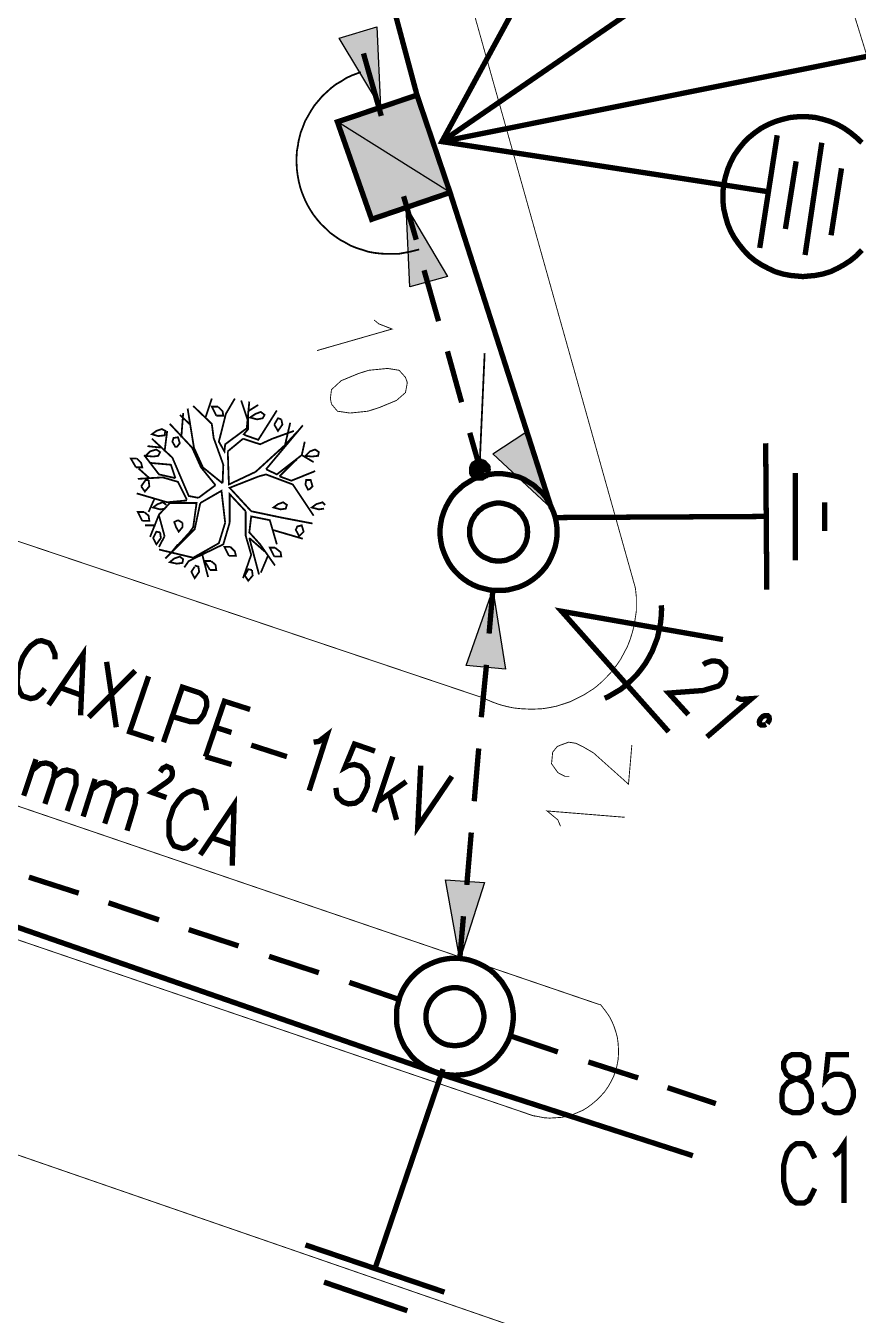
# Model space of a CAD drawing. Header units: millimetres. Extents: x 7 to 427, y 16 to 313.
# Drawn here: x 148.9 to 188.4, y 144.2 to 205.4 of the extents above; entities that cross this region are included whole.
import ezdxf

# ---------------------------------------------------------------- set-up
doc = ezdxf.new("R2010")
doc.units = ezdxf.units.MM
doc.layers.add('H', color=7, linetype='Continuous')
doc.layers.add('P', color=7, linetype='Continuous')

msp = doc.modelspace()

# ---------------------------------------------------------------- hatches: boundary and pattern name
at = {"layer": 'H', "linetype": 'Continuous'}
for points in [[(165.735, 201.507), (163.777, 204.77), (165.559, 205.317), (165.735, 201.507)], [(169.033, 197.45), (165.312, 196.18), (163.707, 200.783), (167.464, 202.053), (169.033, 197.45)], [(167.128, 192.952), (166.952, 196.762), (168.91, 193.463), (167.128, 192.952)], [(173.867, 182.457), (171.062, 185.032), (172.597, 186.055), (173.867, 182.457)], [(170.18, 184.697), (170.268, 184.75), (170.568, 184.75), (170.568, 184.697), (170.18, 184.697)], [(170.268, 184.75), (170.356, 184.785), (170.568, 184.785), (170.568, 184.75), (170.268, 184.75)], [(170.568, 184.75), (170.568, 184.785), (170.603, 184.75), (170.568, 184.75)], [(170.568, 184.697), (170.568, 184.75), (170.639, 184.75), (170.727, 184.697), (170.568, 184.697)], [(169.968, 184.415), (170.004, 184.485), (170.48, 184.485), (170.48, 184.415), (169.968, 184.415)], [(169.968, 184.326), (169.968, 184.415), (170.48, 184.415), (170.427, 184.326), (169.968, 184.326)], [(169.968, 184.273), (169.968, 184.326), (170.427, 184.326), (170.427, 184.273), (169.968, 184.273)], [(169.968, 184.238), (169.968, 184.273), (170.938, 184.273), (170.938, 184.238), (169.968, 184.238)], [(169.968, 184.185), (169.968, 184.238), (170.938, 184.238), (170.938, 184.185), (169.968, 184.185)], [(169.968, 184.115), (169.968, 184.185), (170.938, 184.185), (170.903, 184.115), (169.968, 184.115)], [(170.004, 184.062), (169.968, 184.115), (170.903, 184.115), (170.903, 184.062), (170.004, 184.062)], [(170.004, 184.538), (170.057, 184.573), (170.515, 184.573), (170.48, 184.538), (170.004, 184.538)], [(170.004, 184.485), (170.004, 184.538), (170.48, 184.538), (170.48, 184.485), (170.004, 184.485)], [(170.057, 184.573), (170.092, 184.662), (170.515, 184.662), (170.515, 184.573), (170.057, 184.573)], [(170.092, 184.662), (170.18, 184.697), (170.568, 184.697), (170.515, 184.662), (170.092, 184.662)], [(170.427, 184.326), (170.48, 184.362), (170.938, 184.362), (170.938, 184.326), (170.427, 184.326)], [(170.427, 184.273), (170.427, 184.326), (170.938, 184.273), (170.427, 184.273)], [(170.938, 184.273), (170.427, 184.326), (170.938, 184.326), (170.938, 184.273)], [(170.48, 184.538), (170.515, 184.573), (170.85, 184.573), (170.85, 184.538), (170.48, 184.538)], [(170.48, 184.45), (170.48, 184.538), (170.903, 184.538), (170.938, 184.45), (170.48, 184.45)], [(170.48, 184.362), (170.48, 184.45), (170.938, 184.45), (170.938, 184.362), (170.48, 184.362)], [(170.515, 184.662), (170.568, 184.697), (170.727, 184.697), (170.78, 184.662), (170.515, 184.662)], [(170.515, 184.573), (170.515, 184.662), (170.78, 184.662), (170.85, 184.573), (170.515, 184.573)], [(170.004, 184.027), (170.004, 184.062), (170.903, 184.062), (170.85, 184.027), (170.004, 184.027)], [(170.057, 183.974), (170.004, 184.027), (170.85, 184.027), (170.85, 183.974), (170.057, 183.974)], [(170.092, 183.938), (170.057, 183.974), (170.85, 183.974), (170.815, 183.938), (170.092, 183.938)], [(170.127, 183.903), (170.127, 183.938), (170.78, 183.938), (170.727, 183.903), (170.127, 183.903)], [(170.18, 183.85), (170.127, 183.903), (170.727, 183.903), (170.692, 183.85), (170.18, 183.85)], [(170.303, 183.815), (170.215, 183.85), (170.639, 183.85), (170.603, 183.815), (170.303, 183.815)], [(171.662, 174.837), (169.792, 175.013), (171.062, 178.611), (171.662, 174.837)], [(169.51, 161.078), (168.822, 164.853), (170.692, 164.712), (169.51, 161.078)]]:
    msp.add_hatch(color=256, dxfattribs=at).paths.add_polyline_path(points)

# ---------------------------------------------------------------- linework, layer by layer
at = {"layer": 'P'}
for points, const_width in [([(164.924, 281.023), (201.842, 161.89)], 0.042), ([(150.23, 276.913), (177.8, 178.788)], 0.042), ([(167.464, 202.071), (156.281, 243.805)], 0.254), ([(184.15, 197.485), (168.645, 199.866), (176.389, 214.083)], 0.254), ([(168.645, 199.866), (181.01, 208.368)], 0.254), ([(190.571, 204.258), (188.718, 203.888), (168.645, 199.866)], 0.254), ([(165.77, 201.083), (164.924, 204.047)], 0.254), ([(82.797, 203.041), (170.55, 173.496)], 0.042), ([(164.8, 203.165), (164.659, 203.112), (164.377, 203.006), (164.112, 202.883), (163.865, 202.724), (163.618, 202.583), (163.389, 202.406), (163.177, 202.212), (162.966, 202.018), (162.789, 201.807), (162.595, 201.577), (162.437, 201.33), (162.295, 201.083), (162.154, 200.836), (162.048, 200.554), (161.943, 200.29), (161.872, 200.007), (161.837, 199.849), (161.819, 199.708), (161.766, 199.425), (161.749, 199.125), (161.749, 198.843), (161.766, 198.543), (161.802, 198.261), (161.854, 197.979), (161.925, 197.697), (162.013, 197.432), (162.119, 197.168), (162.243, 196.903), (162.384, 196.656), (162.542, 196.409), (162.719, 196.18), (162.913, 195.95), (163.124, 195.756), (163.23, 195.651), (163.336, 195.545), (163.583, 195.368), (163.812, 195.21), (164.077, 195.068), (164.324, 194.927), (164.588, 194.822), (164.871, 194.733), (165.135, 194.645), (165.418, 194.592), (165.717, 194.557), (166, 194.539), (166.282, 194.539), (166.582, 194.539), (166.864, 194.592), (167.146, 194.645), (167.428, 194.716), (167.569, 194.751)], 0.085), ([(169.033, 197.45), (165.312, 196.18), (163.689, 200.801), (167.464, 202.071), (169.033, 197.45)], 0.254), ([(188.577, 199.813), (188.313, 200.06), (188.031, 200.29), (187.731, 200.501), (187.413, 200.678), (187.078, 200.819), (186.725, 200.925), (186.355, 201.013), (185.967, 201.048), (185.773, 201.048), (185.579, 201.048), (185.191, 201.013), (184.82, 200.925), (184.468, 200.819), (184.132, 200.678), (183.797, 200.501), (183.497, 200.29), (183.215, 200.06), (182.968, 199.813), (182.739, 199.531), (182.527, 199.231), (182.351, 198.896), (182.21, 198.561), (182.104, 198.208), (182.016, 197.838), (181.98, 197.45), (181.98, 197.256), (181.98, 197.062), (182.016, 196.691), (182.104, 196.321), (182.21, 195.95), (182.351, 195.615), (182.527, 195.298), (182.739, 194.998), (182.968, 194.716), (183.215, 194.451), (183.497, 194.222), (183.797, 194.028), (184.132, 193.851), (184.468, 193.693), (184.82, 193.587), (185.191, 193.516), (185.579, 193.481), (185.773, 193.463), (185.967, 193.481), (186.355, 193.516), (186.725, 193.587), (187.078, 193.693), (187.413, 193.851), (187.731, 194.028), (188.031, 194.222), (188.313, 194.451), (188.577, 194.716)], 0.254), ([(183.727, 194.822), (184.556, 200.166)], 0.254), ([(185.879, 194.486), (186.672, 199.813)], 0.254), ([(184.944, 195.721), (185.455, 198.931)], 0.254), ([(187.113, 195.421), (187.607, 198.596)], 0.254), ([(173.849, 182.457), (169.033, 197.45)], 0.254), ([(167.428, 195.21), (166.829, 197.273)], 0.254), ([(168.487, 191.347), (167.799, 193.763)], 0.254), ([(78.475, 192.246), (176.142, 158.926)], 0.042), ([(165.435, 191.4), (165.647, 191.223), (166.282, 190.976), (162.719, 189.953)], 0.042), ([(169.58, 187.501), (168.91, 189.918)], 0.254), ([(170.674, 189.83), (170.427, 184.291)], 0.085), ([(166.917, 188.683), (166.617, 189.018), (166.07, 189.107), (165.171, 189.018), (164.677, 188.86), (163.865, 188.524), (163.407, 188.101), (163.354, 187.678), (163.407, 187.413), (163.689, 187.078), (164.289, 186.99), (165.135, 187.078), (165.682, 187.254), (166.493, 187.59), (166.917, 187.96), (167.005, 188.436), (166.917, 188.683)], 0.042), ([(157.304, 184.415), (156.88, 185.349), (156.58, 187.202)], 0.085), ([(158.274, 184.538), (157.815, 185.808), (157.727, 186.478), (156.845, 187.325)], 0.085), ([(157.427, 186.778), (157.727, 187.678)], 0.085), ([(158.027, 187.29), (157.727, 187.29), (157.939, 186.866)], 0.085), ([(157.939, 186.866), (158.274, 186.866), (158.238, 187.078), (158.027, 187.29)], 0.085), ([(159.508, 187.537), (159.385, 186.267), (158.362, 185.508), (158.327, 185.173), (158.062, 185.632), (158.397, 186.955), (158.821, 187.678)], 0.085), ([(159.42, 186.69), (159.12, 187.59)], 0.085), ([(159.332, 185.932), (159.932, 185.72), (160.814, 187.113)], 0.085), ([(159.456, 187.078), (159.932, 187.378)], 0.085), ([(76.535, 186.567), (173.055, 153.635)], 0.042), ([(156.704, 186.443), (156.21, 186.902)], 0.085), ([(156.281, 185.843), (156.369, 186.99)], 0.085), ([(159.332, 185.932), (159.244, 185.984), (159.456, 186.231), (159.456, 187.043)], 0.085), ([(160.232, 186.902), (160.055, 187.043), (159.808, 186.955), (159.544, 186.778), (159.879, 186.69), (160.143, 186.743), (160.232, 186.902)], 0.085), ([(159.808, 184.203), (161.202, 185.473), (161.449, 186.531)], 0.085), ([(161.025, 186.69), (160.867, 186.743), (160.69, 186.443)], 0.085), ([(160.69, 186.443), (160.867, 186.143), (161.078, 186.443), (161.025, 186.69)], 0.085), ([(155.522, 186.143), (155.363, 186.231), (155.099, 186.143), (154.887, 185.984), (155.187, 185.896), (155.487, 185.932), (155.522, 186.143)], 0.085), ([(155.487, 185.173), (155.61, 186.143)], 0.085), ([(157.215, 184.415), (156.792, 185.349), (155.734, 186.478)], 0.085), ([(159.209, 185.773), (160.02, 185.508), (160.602, 185.773), (161.625, 186.143)], 0.085), ([(162.048, 186.408), (160.302, 184.326)], 0.085), ([(161.202, 185.473), (161.784, 186.108)], 0.085), ([(170.55, 184.027), (169.968, 186.055)], 0.254), ([(155.363, 185.349), (154.675, 185.42)], 0.085), ([(157.092, 182.968), (156.633, 183.056), (155.857, 184.873), (154.887, 185.773)], 0.085), ([(155.857, 185.632), (155.998, 185.385), (156.069, 185.385), (156.21, 185.561), (156.122, 185.843), (155.91, 185.808), (155.857, 185.632)], 0.085), ([(158.485, 185.173), (159.209, 185.773)], 0.085), ([(160.302, 184.326), (160.814, 184.079), (161.996, 184.997), (162.137, 185.632)], 0.085), ([(184.009, 185.561), (184.062, 178.611)], 0.254), ([(154.164, 184.838), (153.882, 184.838), (154.129, 184.415)], 0.085), ([(154.129, 184.415), (154.428, 184.415), (154.376, 184.626), (154.164, 184.838)], 0.085), ([(155.998, 183.903), (155.222, 184.079), (154.517, 184.997)], 0.085), ([(155.275, 185.138), (155.099, 185.261), (154.799, 185.173), (154.587, 184.961), (154.94, 184.926), (155.187, 184.961), (155.275, 185.138)], 0.085), ([(159.808, 184.203), (158.538, 183.603), (158.485, 185.173)], 0.085), ([(160.937, 183.991), (161.749, 184.785)], 0.085), ([(161.996, 184.997), (162.56, 184.662)], 0.085), ([(162.807, 185.138), (162.631, 185.261), (162.384, 185.173), (162.172, 184.961), (162.472, 184.926), (162.772, 184.961), (162.807, 185.138)], 0.085), ([(154.764, 183.903), (154.252, 184.362)], 0.085), ([(154.799, 184.626), (155.787, 184.538), (155.998, 183.903)], 0.085), ([(157.903, 183.568), (157.215, 184.415)], 0.085), ([(158.238, 183.656), (157.304, 184.415)], 0.085), ([(158.238, 183.656), (158.274, 184.538)], 0.085), ([(159.967, 183.991), (160.302, 184.079), (161.572, 183.603), (162.56, 182.122)], 0.085), ([(160.937, 183.991), (161.502, 183.78), (162.631, 184.238)], 0.085), ([(174.113, 181.345), (174.113, 181.487), (174.078, 181.769), (174.025, 182.033), (173.937, 182.298), (173.831, 182.545), (173.708, 182.774), (173.567, 183.003), (173.39, 183.215), (173.196, 183.392), (173.002, 183.568), (172.773, 183.709), (172.544, 183.85), (172.297, 183.956), (172.032, 184.027), (171.75, 184.079), (171.485, 184.115), (171.344, 184.115), (171.185, 184.115), (170.921, 184.079), (170.639, 184.027), (170.374, 183.956), (170.127, 183.85), (169.898, 183.709), (169.668, 183.568), (169.474, 183.392), (169.28, 183.215), (169.104, 183.003), (168.963, 182.774), (168.839, 182.545), (168.734, 182.298), (168.645, 182.033), (168.593, 181.769), (168.557, 181.487), (168.557, 181.345), (168.557, 181.204), (168.593, 180.922), (168.645, 180.658), (168.734, 180.393), (168.839, 180.146), (168.963, 179.899), (169.104, 179.687), (169.28, 179.476), (169.474, 179.282), (169.668, 179.123), (169.898, 178.964), (170.127, 178.841), (170.374, 178.735), (170.639, 178.664), (170.921, 178.594), (171.185, 178.576), (171.344, 178.576), (171.485, 178.576), (171.75, 178.594), (172.032, 178.664), (172.297, 178.735), (172.544, 178.841), (172.773, 178.964), (173.002, 179.123), (173.196, 179.282), (173.39, 179.476), (173.567, 179.687), (173.708, 179.899), (173.831, 180.146), (173.937, 180.393), (174.025, 180.658), (174.078, 180.922), (174.113, 181.204), (174.113, 181.345)], 0.254), ([(185.42, 184.15), (185.42, 180.005)], 0.254), ([(156.545, 182.88), (156.122, 183.727), (155.399, 183.938), (154.217, 183.868)], 0.085), ([(154.376, 183.515), (154.552, 183.268), (154.764, 183.515), (154.728, 183.815)], 0.085), ([(154.728, 183.815), (154.587, 183.815), (154.376, 183.515)], 0.085), ([(157.092, 182.968), (157.903, 183.568)], 0.085), ([(159.597, 182.333), (158.574, 183.444), (159.967, 183.991)], 0.085), ([(162.172, 183.603), (162.295, 183.356), (162.384, 183.392), (162.507, 183.515), (162.419, 183.815), (162.207, 183.815), (162.172, 183.603)], 0.085), ([(156.545, 182.845), (155.61, 182.757), (154.164, 183.18)], 0.085), ([(155.011, 182.933), (154.728, 182.298)], 0.085), ([(157.18, 182.721), (158.186, 183.303), (158.362, 181.786)], 0.085), ([(158.574, 181.786), (158.574, 183.145), (159.332, 182.333)], 0.085), ([(186.813, 182.757), (186.813, 181.398)], 0.254), ([(154.517, 182.298), (154.217, 182.298), (154.428, 181.875)], 0.085), ([(154.428, 181.875), (154.764, 181.875), (154.728, 182.122), (154.517, 182.298)], 0.085), ([(155.734, 182.721), (155.222, 182.174), (154.799, 181.116)], 0.085), ([(155.575, 182.633), (155.399, 182.757), (155.152, 182.668), (154.94, 182.51), (155.275, 182.421), (155.522, 182.457)], 0.085), ([(157.18, 182.721), (156.916, 181.487), (155.522, 180.093)], 0.085), ([(156.88, 182.721), (155.734, 182.721)], 0.085), ([(156.88, 182.721), (157.004, 182.721), (156.845, 181.575), (156.669, 181.328), (156.122, 180.728)], 0.085), ([(159.332, 182.333), (159.332, 181.187), (159.597, 180.269), (159.209, 179.158)], 0.085), ([(159.597, 182.333), (161.025, 182.033)], 0.085), ([(161.29, 182.633), (161.114, 182.757), (160.867, 182.668), (160.655, 182.51), (160.99, 182.421), (161.237, 182.457), (161.29, 182.633)], 0.085), ([(163.107, 182.633), (162.983, 182.757), (162.683, 182.668), (162.472, 182.51), (162.807, 182.421), (163.054, 182.457)], 0.085), ([(172.72, 181.345), (172.702, 181.416), (172.702, 181.557), (172.667, 181.681), (172.632, 181.822), (172.579, 181.945), (172.508, 182.051), (172.438, 182.174), (172.35, 182.263), (172.261, 182.368), (172.156, 182.439), (172.05, 182.527), (171.926, 182.58), (171.803, 182.633), (171.679, 182.668), (171.538, 182.704), (171.415, 182.721), (171.344, 182.721), (171.256, 182.721), (171.133, 182.704), (170.991, 182.668), (170.868, 182.633), (170.744, 182.58), (170.621, 182.527), (170.515, 182.439), (170.409, 182.368), (170.321, 182.263), (170.233, 182.174), (170.162, 182.051), (170.092, 181.945), (170.039, 181.822), (170.004, 181.681), (169.968, 181.557), (169.968, 181.416), (169.968, 181.345), (169.968, 181.275), (169.968, 181.134), (170.004, 180.993), (170.039, 180.869), (170.092, 180.746), (170.162, 180.622), (170.233, 180.516), (170.321, 180.411), (170.409, 180.322), (170.515, 180.234), (170.621, 180.164), (170.744, 180.111), (170.868, 180.058), (170.991, 180.005), (171.133, 179.987), (171.256, 179.97), (171.344, 179.97), (171.415, 179.97), (171.538, 179.987), (171.679, 180.005), (171.803, 180.058), (171.926, 180.111), (172.05, 180.164), (172.156, 180.234), (172.261, 180.322), (172.35, 180.411), (172.438, 180.516), (172.508, 180.622), (172.579, 180.746), (172.632, 180.869), (172.667, 180.993), (172.702, 181.134), (172.702, 181.275), (172.72, 181.345)], 0.254), ([(155.063, 181.663), (154.552, 181.663)], 0.085), ([(155.222, 182.122), (155.487, 181.151)], 0.085), ([(158.362, 181.786), (158.062, 180.816), (156.845, 180.128), (155.222, 180.516)], 0.085), ([(156.333, 181.786), (156.333, 181.575), (156.157, 181.363), (156.034, 181.575), (155.945, 181.822), (156.122, 181.91)], 0.085), ([(156.122, 181.91), (156.333, 181.786)], 0.085), ([(158.574, 181.786), (158.274, 180.763), (156.633, 179.97), (156.422, 179.67)], 0.085), ([(160.726, 179.758), (160.02, 180.763), (159.508, 181.328), (159.597, 182.086), (160.479, 181.91), (160.814, 180.763)], 0.085), ([(161.025, 182.033), (162.507, 181.751)], 0.085), ([(161.713, 181.451), (161.872, 181.151), (162.084, 181.363), (161.996, 181.663), (161.784, 181.61), (161.713, 181.451)], 0.085), ([(173.99, 182.033), (184.009, 182.086)], 0.254), ([(155.275, 181.328), (155.099, 181.363), (154.94, 181.063)], 0.085), ([(154.94, 181.063), (155.099, 180.763), (155.31, 181.063), (155.275, 181.328)], 0.085), ([(155.487, 181.151), (155.222, 180.64)], 0.085), ([(159.508, 181.063), (159.967, 179.335)], 0.085), ([(159.508, 181.063), (160.232, 180.428)], 0.085), ([(160.602, 181.451), (162.048, 181.028)], 0.085), ([(156.122, 180.763), (155.822, 180.393)], 0.085), ([(158.609, 180.64), (158.327, 180.64), (158.538, 180.217)], 0.085), ([(158.538, 180.217), (158.873, 180.217), (158.821, 180.428), (158.609, 180.64)], 0.085), ([(160.726, 180.605), (160.479, 180.605), (160.69, 180.181)], 0.085), ([(160.69, 180.181), (161.025, 180.181), (160.99, 180.393), (160.726, 180.605)], 0.085), ([(156.369, 180.058), (156.21, 180.181), (155.945, 180.093), (155.734, 179.917), (156.069, 179.846), (156.333, 179.881), (156.369, 180.058)], 0.085), ([(157.268, 180.305), (157.551, 179.211)], 0.085), ([(157.692, 179.97), (157.392, 179.97), (157.639, 179.546)], 0.085), ([(157.639, 179.546), (157.939, 179.546), (157.903, 179.793), (157.692, 179.97)], 0.085), ([(160.39, 180.217), (160.055, 179.423)], 0.085), ([(156.916, 179.705), (156.757, 179.458), (156.916, 179.158), (157.127, 179.458), (157.092, 179.705), (156.916, 179.758)], 0.085), ([(159.632, 179.546), (159.456, 179.582), (159.297, 179.282)], 0.085), ([(159.297, 179.282), (159.456, 179.035), (159.667, 179.282), (159.632, 179.546)], 0.085), ([(170.55, 173.496), (170.709, 173.426), (171.044, 173.284), (171.379, 173.161), (171.715, 173.073), (172.05, 173.002), (172.385, 172.967), (172.738, 172.949), (173.073, 172.949), (173.426, 172.967), (173.761, 173.02), (174.096, 173.09), (174.431, 173.196), (174.748, 173.302), (175.066, 173.461), (175.383, 173.62), (175.683, 173.814), (175.824, 173.902), (175.966, 174.008), (176.23, 174.237), (176.477, 174.484), (176.724, 174.748), (176.936, 175.031), (177.13, 175.313), (177.288, 175.613), (177.447, 175.913), (177.571, 176.23), (177.677, 176.565), (177.765, 176.9), (177.818, 177.236), (177.871, 177.588), (177.871, 177.923), (177.871, 178.276), (177.835, 178.629), (177.8, 178.805)], 0.042), ([(170.886, 176.53), (171.062, 178.576)], 0.254), ([(176.371, 173.461), (176.53, 173.531), (176.83, 173.708), (177.13, 173.884), (177.394, 174.096), (177.641, 174.325), (177.888, 174.572), (178.1, 174.837), (178.294, 175.101), (178.47, 175.401), (178.629, 175.701), (178.753, 176.018), (178.876, 176.336), (178.947, 176.671), (179.017, 177.006), (179.052, 177.341), (179.07, 177.694), (179.052, 177.871)], 0.254), ([(73.995, 177.553), (223.344, 125.942)], 0.042), ([(179.405, 171.873), (174.325, 177.588), (181.98, 176.248)], 0.254), ([(150.283, 175.313), (150.283, 175.56), (150.142, 175.895), (150.019, 176.071), (149.648, 176.195), (149.437, 176.16), (149.137, 175.948), (148.96, 175.736), (148.749, 175.401), (148.537, 174.766), (148.502, 174.343), (148.502, 174.078), (148.625, 173.743), (148.749, 173.567), (149.137, 173.443), (149.384, 173.496), (149.648, 173.708), (149.807, 173.919)], 0.254), ([(149.983, 173.143), (151.624, 175.56), (151.5, 172.649)], 0.254), ([(152.735, 175.189), (153.194, 172.085)], 0.254), ([(170.515, 172.561), (170.762, 175.048)], 0.254), ([(181.046, 175.048), (181.169, 175.137), (181.434, 175.225), (181.61, 175.225), (181.822, 175.189), (182.104, 174.89), (182.104, 174.625), (182.069, 174.466), (181.945, 174.202), (181.769, 174.043), (181.469, 173.955), (181.046, 173.831), (179.405, 173.708), (180.34, 172.685)], 0.254), ([(154.093, 174.766), (151.888, 172.561)], 0.254), ([(154.728, 174.502), (153.829, 171.873), (154.975, 171.503)], 0.254), ([(150.566, 173.955), (151.5, 173.62)], 0.254), ([(155.434, 171.379), (156.333, 173.99), (157.18, 173.708), (157.427, 173.496), (157.48, 173.32), (157.48, 173.073), (157.339, 172.685), (157.18, 172.473), (157.057, 172.35), (156.704, 172.35), (155.857, 172.597)], 0.254), ([(157.427, 170.692), (158.327, 173.32), (159.544, 172.932)], 0.254), ([(182.615, 173.496), (182.827, 173.408), (183.339, 173.443), (181.222, 171.626)], 0.254), ([(184.079, 172.261), (184.168, 172.403), (184.185, 172.473), (184.168, 172.579), (184.115, 172.632), (183.956, 172.632), (183.868, 172.597), (183.78, 172.508), (183.727, 172.42), (183.709, 172.35), (183.727, 172.244), (183.797, 172.191), (183.938, 172.191), (184.027, 172.226)], 0.254), ([(157.903, 172.085), (158.662, 171.838)], 0.254), ([(162.56, 171.379), (162.807, 171.415), (163.195, 171.715), (162.348, 169.086)], 0.254), ([(159.597, 171.238), (161.29, 170.692)], 0.254), ([(165.47, 170.956), (164.5, 171.291), (164.042, 170.18), (164.2, 170.268), (164.5, 170.321), (164.8, 170.233), (165.047, 169.968), (165.135, 169.686), (165.1, 169.263), (165.012, 169.051), (164.8, 168.663), (164.536, 168.487), (164.2, 168.451), (163.953, 168.54), (163.689, 168.787), (163.654, 168.91), (163.618, 169.21)], 0.254), ([(174.696, 169.757), (174.484, 169.757), (174.149, 169.933), (174.025, 170.109), (173.849, 170.356), (173.902, 170.903), (174.113, 171.168), (174.272, 171.238), (174.66, 171.379), (174.995, 171.327), (175.331, 171.168), (175.842, 170.868), (177.5, 169.386), (177.659, 171.238)], 0.042), ([(149.384, 170.568), (148.802, 168.839)], 0.254), ([(157.427, 170.692), (158.662, 170.321)], 0.254), ([(166.317, 170.692), (165.435, 168.063)], 0.254), ([(170.18, 168.575), (170.392, 171.08)], 0.254), ([(149.225, 170.057), (149.595, 170.356), (149.86, 170.392), (150.107, 170.321), (150.283, 170.145), (150.23, 169.721), (149.807, 168.451)], 0.254), ([(150.23, 169.721), (150.654, 170.021), (150.865, 170.057), (151.165, 169.968), (151.289, 169.81), (151.289, 169.386), (150.865, 168.116)], 0.254), ([(155.275, 169.968), (155.399, 170.145), (155.487, 170.18), (155.575, 170.233), (155.787, 170.145), (155.822, 170.057), (155.857, 169.968), (155.857, 169.845), (155.822, 169.721), (155.734, 169.598), (155.575, 169.474), (154.887, 168.998), (155.575, 168.751)], 0.254), ([(167.64, 170.268), (167.499, 167.358), (169.122, 169.757)], 0.254), ([(152.188, 169.633), (151.624, 167.852)], 0.254), ([(152.012, 169.122), (152.435, 169.422), (152.682, 169.474), (152.947, 169.386), (153.106, 169.21), (153.07, 168.787), (152.647, 167.517)], 0.254), ([(166.952, 169.51), (165.594, 168.54)], 0.254), ([(153.07, 168.787), (153.494, 169.086), (153.705, 169.122), (154.005, 169.051), (154.129, 168.875), (154.093, 168.451), (153.705, 167.181)], 0.254), ([(157.48, 168.152), (157.427, 168.451), (157.339, 168.787), (157.215, 168.963), (156.845, 169.086), (156.58, 168.998), (156.333, 168.839), (156.157, 168.628), (155.91, 168.275), (155.698, 167.64), (155.698, 167.217), (155.698, 166.934), (155.822, 166.635), (155.945, 166.458), (156.333, 166.335), (156.545, 166.37), (156.845, 166.582), (157.004, 166.793)], 0.254), ([(157.18, 166.035), (158.785, 168.416), (158.697, 165.523)], 0.254), ([(166.158, 168.91), (166.493, 167.693)], 0.254), ([(180.552, 151.765), (168.487, 155.663), (133.385, 167.852)], 0.254), ([(174.272, 167.393), (174.149, 167.693), (173.637, 168.116), (177.324, 167.816)], 0.042), ([(157.727, 166.846), (158.697, 166.511)], 0.254), ([(169.827, 164.606), (170.039, 167.093)], 0.254), ([(151.412, 164.218), (149.049, 164.977)], 0.254), ([(155.222, 162.948), (152.823, 163.759)], 0.254), ([(169.492, 161.078), (169.668, 163.124)], 0.254), ([(158.997, 161.713), (156.633, 162.489)], 0.254), ([(162.807, 160.443), (160.443, 161.219)], 0.254), ([(172.032, 158.362), (172.032, 158.503), (171.997, 158.785), (171.944, 159.05), (171.873, 159.314), (171.768, 159.561), (171.626, 159.791), (171.485, 160.02), (171.309, 160.214), (171.133, 160.408), (170.921, 160.584), (170.692, 160.726), (170.462, 160.849), (170.215, 160.955), (169.951, 161.043), (169.686, 161.096), (169.404, 161.131), (169.263, 161.131), (169.122, 161.131), (168.839, 161.096), (168.575, 161.043), (168.31, 160.955), (168.063, 160.849), (167.816, 160.726), (167.605, 160.584), (167.393, 160.408), (167.199, 160.214), (167.04, 160.02), (166.882, 159.791), (166.758, 159.561), (166.652, 159.314), (166.582, 159.05), (166.511, 158.785), (166.493, 158.503), (166.493, 158.362), (166.493, 158.221), (166.511, 157.939), (166.582, 157.656), (166.652, 157.409), (166.758, 157.163), (166.882, 156.916), (167.04, 156.704), (167.199, 156.492), (167.393, 156.298), (167.605, 156.139), (167.816, 155.981), (168.063, 155.857), (168.31, 155.751), (168.575, 155.663), (168.839, 155.61), (169.122, 155.593), (169.263, 155.575), (169.404, 155.593), (169.686, 155.61), (169.951, 155.663), (170.215, 155.751), (170.462, 155.857), (170.692, 155.981), (170.921, 156.139), (171.133, 156.298), (171.309, 156.492), (171.485, 156.704), (171.626, 156.916), (171.768, 157.163), (171.873, 157.409), (171.944, 157.656), (171.997, 157.939), (172.032, 158.221), (172.032, 158.362)], 0.254), ([(166.617, 159.173), (164.253, 159.985)], 0.254), ([(170.639, 158.362), (170.639, 158.433), (170.621, 158.574), (170.586, 158.697), (170.55, 158.838), (170.498, 158.962), (170.445, 159.068), (170.356, 159.173), (170.286, 159.279), (170.18, 159.367), (170.092, 159.456), (169.968, 159.526), (169.863, 159.597), (169.739, 159.65), (169.598, 159.685), (169.474, 159.72), (169.333, 159.738), (169.263, 159.738), (169.192, 159.738), (169.051, 159.72), (168.91, 159.685), (168.787, 159.65), (168.663, 159.597), (168.54, 159.526), (168.434, 159.456), (168.328, 159.367), (168.24, 159.279), (168.152, 159.173), (168.081, 159.068), (168.028, 158.962), (167.975, 158.838), (167.922, 158.697), (167.905, 158.574), (167.887, 158.433), (167.887, 158.362), (167.887, 158.291), (167.905, 158.15), (167.922, 158.009), (167.975, 157.886), (168.028, 157.762), (168.081, 157.639), (168.152, 157.533), (168.24, 157.427), (168.328, 157.339), (168.434, 157.251), (168.54, 157.18), (168.663, 157.11), (168.787, 157.057), (168.91, 157.021), (169.051, 157.004), (169.192, 156.986), (169.263, 156.986), (169.333, 156.986), (169.474, 157.004), (169.598, 157.021), (169.739, 157.057), (169.863, 157.11), (169.968, 157.18), (170.092, 157.251), (170.18, 157.339), (170.286, 157.427), (170.356, 157.533), (170.445, 157.639), (170.498, 157.762), (170.55, 157.886), (170.586, 158.009), (170.621, 158.15), (170.639, 158.291), (170.639, 158.362)], 0.254), ([(172.561, 153.811), (172.685, 153.758), (172.949, 153.67), (173.232, 153.617), (173.496, 153.564), (173.761, 153.547), (174.043, 153.564), (174.308, 153.582), (174.572, 153.635), (174.819, 153.705), (175.084, 153.811), (175.331, 153.917), (175.56, 154.058), (175.772, 154.217), (175.983, 154.393), (176.177, 154.587), (176.371, 154.799), (176.442, 154.905), (176.53, 155.028), (176.671, 155.275), (176.795, 155.522), (176.883, 155.787), (176.953, 156.034), (177.006, 156.316), (177.024, 156.58), (177.024, 156.845), (177.006, 157.11), (176.971, 157.374), (176.9, 157.639), (176.812, 157.903), (176.706, 158.15), (176.583, 158.38), (176.424, 158.609), (176.248, 158.838), (176.16, 158.944)], 0.042), ([(171.909, 157.445), (174.149, 156.686)], 0.254), ([(185.279, 156.563), (184.997, 156.422), (184.856, 156.175), (184.856, 155.928), (184.997, 155.628), (185.155, 155.504), (185.579, 155.363), (185.879, 155.24), (186.055, 154.993), (186.178, 154.693), (186.178, 154.305), (186.055, 154.058), (185.967, 153.935), (185.667, 153.811), (185.279, 153.811), (184.997, 153.935), (184.856, 154.058), (184.785, 154.305), (184.785, 154.693), (184.856, 154.993), (185.067, 155.24), (185.367, 155.363), (185.755, 155.504), (185.967, 155.628), (186.055, 155.928), (186.055, 156.175), (185.967, 156.422), (185.667, 156.563), (185.279, 156.563)], 0.254), ([(187.96, 156.563), (186.972, 156.563), (186.849, 155.363), (186.972, 155.504), (187.272, 155.628), (187.572, 155.628), (187.872, 155.504), (188.031, 155.24), (188.172, 154.869), (188.172, 154.57), (188.031, 154.182), (187.872, 153.935), (187.572, 153.811), (187.272, 153.811), (186.972, 153.935), (186.849, 154.058), (186.761, 154.305)], 0.254), ([(168.698, 155.875), (165.47, 146.403)], 0.254), ([(175.595, 156.21), (177.959, 155.452)], 0.254), ([(179.352, 154.993), (181.645, 154.234)], 0.254), ([(186.337, 151.642), (186.214, 151.906), (186.055, 152.188), (185.843, 152.329), (185.455, 152.329), (185.244, 152.188), (185.032, 151.906), (184.944, 151.642), (184.856, 151.271), (184.856, 150.583), (184.944, 150.213), (185.032, 149.948), (185.244, 149.648), (185.455, 149.525), (185.843, 149.525), (186.055, 149.648), (186.214, 149.948), (186.337, 150.213)], 0.254), ([(187.237, 151.765), (187.448, 151.906), (187.731, 152.329), (187.731, 149.525)], 0.254), ([(168.769, 145.292), (162.172, 147.532)], 0.254), ([(167.005, 144.41), (163.054, 145.768)], 0.254)]:
    msp.add_lwpolyline(points, dxfattribs=dict(at, const_width=const_width))
for points in [[(163.777, 204.77), (165.559, 205.317)], [(165.559, 205.317), (165.735, 201.507)], [(165.735, 201.507), (163.777, 204.77)], [(163.689, 200.801), (167.464, 202.071)], [(167.464, 202.071), (169.033, 197.45)], [(169.033, 197.45), (163.689, 200.801)], [(163.689, 200.801), (165.312, 196.18)], [(169.033, 197.45), (163.689, 200.801)], [(165.312, 196.18), (169.033, 197.45)], [(167.128, 192.969), (166.952, 196.779)], [(166.952, 196.779), (168.91, 193.463)], [(168.91, 193.463), (167.128, 192.969)], [(171.062, 185.05), (172.579, 186.055)], [(172.579, 186.055), (173.849, 182.457)], [(170.092, 184.662), (170.18, 184.714)], [(170.18, 184.714), (170.251, 184.75)], [(170.55, 184.714), (170.18, 184.714)], [(170.55, 184.714), (170.18, 184.714)], [(170.18, 184.714), (170.515, 184.662)], [(170.18, 184.714), (170.515, 184.662)], [(170.251, 184.75), (170.339, 184.785)], [(170.55, 184.75), (170.251, 184.75)], [(170.55, 184.75), (170.251, 184.75)], [(170.251, 184.75), (170.55, 184.714)], [(170.251, 184.75), (170.55, 184.714)], [(170.462, 184.785), (170.339, 184.785)], [(170.339, 184.785), (170.462, 184.785)], [(170.55, 184.785), (170.339, 184.785)], [(170.339, 184.785), (170.55, 184.785)], [(170.55, 184.785), (170.339, 184.785)], [(170.339, 184.785), (170.515, 184.785)], [(170.55, 184.785), (170.339, 184.785)], [(170.339, 184.785), (170.55, 184.75)], [(170.339, 184.785), (170.55, 184.75)], [(170.515, 184.785), (170.55, 184.785)], [(170.515, 184.662), (170.55, 184.714)], [(170.515, 184.662), (170.55, 184.714)], [(170.55, 184.785), (170.55, 184.75)], [(170.55, 184.75), (170.55, 184.785)], [(170.55, 184.75), (170.55, 184.785)], [(170.639, 184.75), (170.55, 184.75)], [(170.55, 184.75), (170.639, 184.75)], [(170.639, 184.75), (170.55, 184.75)], [(170.55, 184.75), (170.603, 184.75)], [(170.55, 184.714), (170.55, 184.75)], [(170.639, 184.75), (170.55, 184.75)], [(170.55, 184.75), (170.727, 184.714)], [(170.55, 184.75), (170.727, 184.714)], [(170.55, 184.714), (170.55, 184.75)], [(170.727, 184.714), (170.55, 184.714)], [(170.727, 184.714), (170.55, 184.714)], [(170.55, 184.714), (170.762, 184.662)], [(170.55, 184.714), (170.762, 184.662)], [(170.603, 184.75), (170.639, 184.75)], [(170.727, 184.714), (170.639, 184.75)], [(170.762, 184.662), (170.727, 184.714)], [(173.849, 182.457), (171.062, 185.05)], [(169.968, 184.415), (170.004, 184.503)], [(170.462, 184.415), (169.968, 184.415)], [(170.462, 184.415), (169.968, 184.415)], [(169.968, 184.415), (170.427, 184.326)], [(169.968, 184.415), (170.427, 184.326)], [(169.968, 184.326), (169.968, 184.415)], [(170.427, 184.326), (169.968, 184.326)], [(170.427, 184.326), (169.968, 184.326)], [(169.968, 184.326), (170.427, 184.291)], [(169.968, 184.326), (170.427, 184.291)], [(169.968, 184.291), (169.968, 184.326)], [(170.427, 184.291), (169.968, 184.291)], [(170.938, 184.291), (169.968, 184.291)], [(169.968, 184.291), (170.938, 184.291)], [(170.938, 184.291), (169.968, 184.291)], [(169.968, 184.291), (170.427, 184.291)], [(170.938, 184.291), (169.968, 184.291)], [(169.968, 184.291), (170.938, 184.238)], [(169.968, 184.291), (170.938, 184.238)], [(169.968, 184.238), (169.968, 184.291)], [(170.938, 184.238), (169.968, 184.238)], [(170.938, 184.238), (169.968, 184.238)], [(169.968, 184.238), (170.938, 184.203)], [(169.968, 184.238), (170.938, 184.203)], [(169.968, 184.203), (169.968, 184.238)], [(170.938, 184.203), (169.968, 184.203)], [(170.938, 184.203), (169.968, 184.203)], [(169.968, 184.203), (170.886, 184.115)], [(169.968, 184.203), (170.886, 184.115)], [(169.968, 184.115), (169.968, 184.203)], [(170.886, 184.115), (169.968, 184.115)], [(170.886, 184.115), (169.968, 184.115)], [(169.968, 184.115), (170.886, 184.079)], [(169.968, 184.115), (170.886, 184.079)], [(170.004, 184.079), (169.968, 184.115)], [(170.004, 184.538), (170.039, 184.573)], [(170.462, 184.538), (170.004, 184.538)], [(170.462, 184.538), (170.004, 184.538)], [(170.004, 184.538), (170.462, 184.503)], [(170.004, 184.538), (170.462, 184.503)], [(170.004, 184.503), (170.004, 184.538)], [(170.462, 184.503), (170.004, 184.503)], [(170.462, 184.503), (170.004, 184.503)], [(170.004, 184.503), (170.462, 184.415)], [(170.004, 184.503), (170.462, 184.415)], [(170.039, 184.573), (170.092, 184.662)], [(170.515, 184.573), (170.039, 184.573)], [(170.515, 184.573), (170.039, 184.573)], [(170.039, 184.573), (170.462, 184.538)], [(170.039, 184.573), (170.462, 184.538)], [(170.515, 184.662), (170.092, 184.662)], [(170.515, 184.662), (170.092, 184.662)], [(170.092, 184.662), (170.515, 184.573)], [(170.092, 184.662), (170.515, 184.573)], [(170.427, 184.326), (170.462, 184.415)], [(170.427, 184.326), (170.462, 184.362)], [(170.938, 184.326), (170.427, 184.326)], [(170.427, 184.291), (170.427, 184.326)], [(170.427, 184.326), (170.938, 184.291)], [(170.427, 184.326), (170.938, 184.326)], [(170.938, 184.291), (170.427, 184.326)], [(170.427, 184.291), (170.427, 184.326)], [(170.938, 184.291), (170.427, 184.291)], [(170.427, 184.291), (170.938, 184.291)], [(170.938, 184.291), (170.427, 184.291)], [(170.427, 184.291), (170.938, 184.291)], [(170.462, 184.538), (170.515, 184.573)], [(170.462, 184.538), (170.515, 184.573)], [(170.85, 184.538), (170.462, 184.538)], [(170.886, 184.538), (170.462, 184.538)], [(170.462, 184.538), (170.886, 184.538)], [(170.886, 184.538), (170.462, 184.538)], [(170.462, 184.538), (170.85, 184.538)], [(170.462, 184.503), (170.462, 184.538)], [(170.886, 184.538), (170.462, 184.538)], [(170.462, 184.538), (170.938, 184.45)], [(170.462, 184.538), (170.938, 184.45)], [(170.462, 184.45), (170.462, 184.538)], [(170.462, 184.415), (170.462, 184.503)], [(170.938, 184.45), (170.462, 184.45)], [(170.938, 184.45), (170.462, 184.45)], [(170.462, 184.45), (170.938, 184.362)], [(170.462, 184.45), (170.938, 184.362)], [(170.462, 184.362), (170.462, 184.45)], [(170.938, 184.362), (170.462, 184.362)], [(170.938, 184.362), (170.462, 184.362)], [(170.462, 184.362), (170.938, 184.326)], [(170.462, 184.362), (170.938, 184.326)], [(170.762, 184.662), (170.515, 184.662)], [(170.762, 184.662), (170.515, 184.662)], [(170.515, 184.662), (170.85, 184.573)], [(170.515, 184.662), (170.85, 184.573)], [(170.515, 184.573), (170.515, 184.662)], [(170.515, 184.573), (170.515, 184.662)], [(170.85, 184.573), (170.515, 184.573)], [(170.85, 184.573), (170.515, 184.573)], [(170.515, 184.573), (170.85, 184.573)], [(170.515, 184.573), (170.85, 184.573)], [(170.85, 184.573), (170.515, 184.573)], [(170.85, 184.573), (170.515, 184.573)], [(170.515, 184.573), (170.85, 184.538)], [(170.515, 184.573), (170.85, 184.538)], [(170.85, 184.573), (170.762, 184.662)], [(170.85, 184.573), (170.85, 184.573)], [(170.85, 184.573), (170.85, 184.573)], [(170.85, 184.538), (170.85, 184.573)], [(170.85, 184.538), (170.886, 184.538)], [(170.938, 184.45), (170.886, 184.538)], [(170.886, 184.115), (170.938, 184.203)], [(170.886, 184.079), (170.886, 184.115)], [(170.938, 184.362), (170.938, 184.45)], [(170.938, 184.326), (170.938, 184.362)], [(170.938, 184.326), (170.938, 184.291)], [(170.938, 184.238), (170.938, 184.291)], [(170.938, 184.203), (170.938, 184.238)], [(170.886, 184.079), (170.004, 184.079)], [(170.886, 184.079), (170.004, 184.079)], [(170.004, 184.079), (170.85, 184.027)], [(170.004, 184.079), (170.85, 184.027)], [(170.004, 184.027), (170.004, 184.079)], [(170.85, 184.027), (170.004, 184.027)], [(170.85, 184.027), (170.004, 184.027)], [(170.004, 184.027), (170.85, 183.991)], [(170.004, 184.027), (170.85, 183.991)], [(170.039, 183.991), (170.004, 184.027)], [(170.85, 183.991), (170.039, 183.991)], [(170.85, 183.991), (170.039, 183.991)], [(170.039, 183.991), (170.815, 183.938)], [(170.039, 183.991), (170.815, 183.938)], [(170.092, 183.938), (170.039, 183.991)], [(170.815, 183.938), (170.092, 183.938)], [(170.815, 183.938), (170.092, 183.938)], [(170.092, 183.938), (170.762, 183.938)], [(170.092, 183.938), (170.762, 183.938)], [(170.127, 183.938), (170.092, 183.938)], [(170.762, 183.938), (170.127, 183.938)], [(170.762, 183.938), (170.127, 183.938)], [(170.127, 183.938), (170.727, 183.903)], [(170.127, 183.938), (170.727, 183.903)], [(170.127, 183.903), (170.127, 183.938)], [(170.727, 183.903), (170.127, 183.903)], [(170.727, 183.903), (170.127, 183.903)], [(170.127, 183.903), (170.674, 183.868)], [(170.127, 183.903), (170.674, 183.868)], [(170.18, 183.868), (170.127, 183.903)], [(170.674, 183.868), (170.18, 183.868)], [(170.674, 183.868), (170.18, 183.868)], [(170.18, 183.868), (170.639, 183.868)], [(170.18, 183.868), (170.639, 183.868)], [(170.215, 183.868), (170.18, 183.868)], [(170.639, 183.868), (170.215, 183.868)], [(170.639, 183.868), (170.215, 183.868)], [(170.215, 183.868), (170.603, 183.815)], [(170.215, 183.868), (170.603, 183.815)], [(170.303, 183.815), (170.215, 183.868)], [(170.603, 183.815), (170.303, 183.815)], [(170.603, 183.815), (170.303, 183.815)], [(170.303, 183.815), (170.55, 183.815)], [(170.303, 183.815), (170.55, 183.815)], [(170.339, 183.815), (170.303, 183.815)], [(170.55, 183.815), (170.339, 183.815)], [(170.339, 183.815), (170.515, 183.815)], [(170.515, 183.815), (170.339, 183.815)], [(170.339, 183.815), (170.55, 183.815)], [(170.515, 183.815), (170.339, 183.815)], [(170.392, 183.815), (170.515, 183.815)], [(170.427, 183.815), (170.392, 183.815)], [(170.515, 183.815), (170.427, 183.815)], [(170.55, 183.815), (170.515, 183.815)], [(170.55, 183.815), (170.603, 183.815)], [(170.603, 183.815), (170.639, 183.868)], [(170.639, 183.868), (170.674, 183.868)], [(170.674, 183.868), (170.727, 183.903)], [(170.727, 183.903), (170.762, 183.938)], [(170.762, 183.938), (170.815, 183.938)], [(170.815, 183.938), (170.85, 183.991)], [(170.85, 184.027), (170.886, 184.079)], [(170.85, 183.991), (170.85, 184.027)], [(169.792, 175.013), (171.062, 178.611)], [(171.062, 178.611), (171.662, 174.837)], [(171.662, 174.837), (169.792, 175.013)], [(168.822, 164.853), (170.674, 164.73)], [(169.492, 161.078), (168.822, 164.853)], [(170.674, 164.73), (169.492, 161.078)]]:
    msp.add_lwpolyline(points, dxfattribs=at)

doc.saveas('drawing.dxf')
